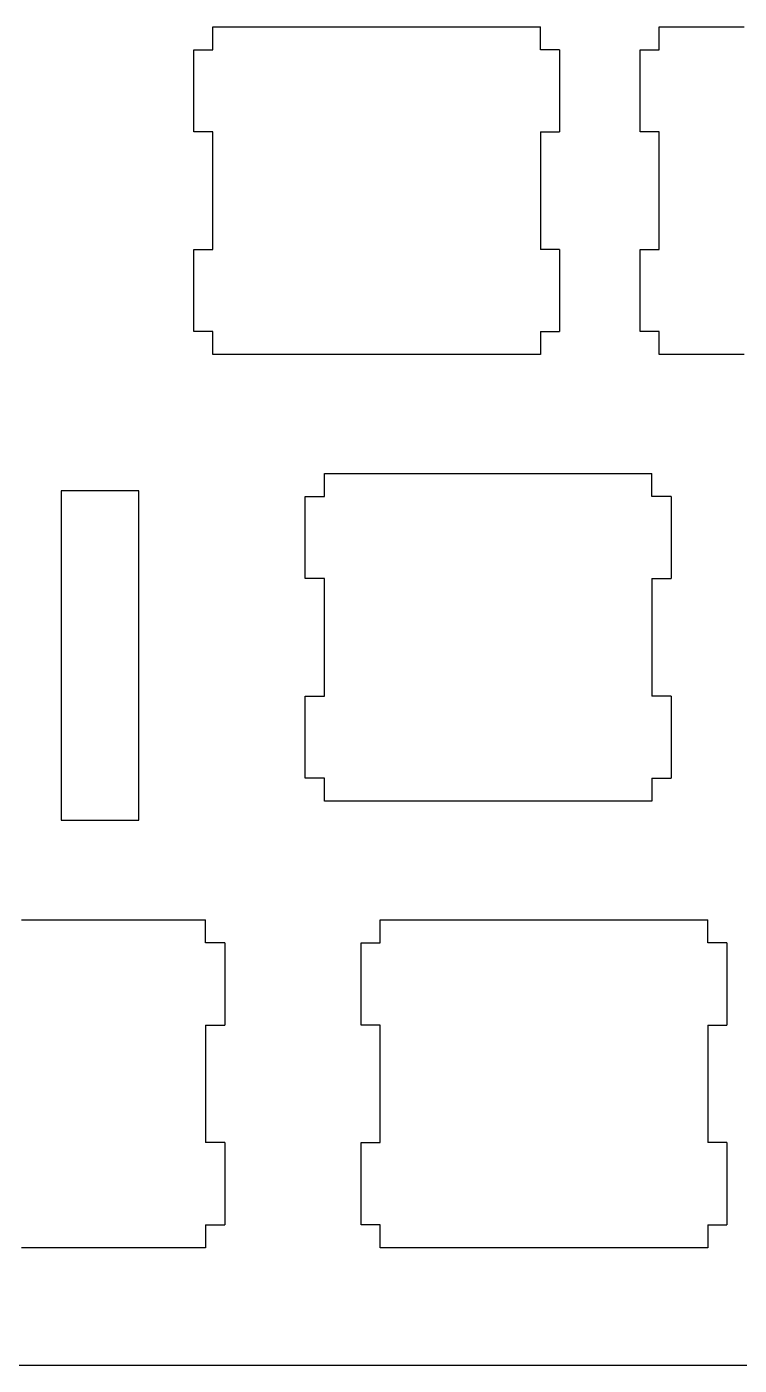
# Model space of a CAD drawing. Extents: x 14 to 304, y 9 to 109.
# Drawn here: x 44.5 to 74.8, y 9.4 to 66.3 of the extents above; entities that cross this region are included whole.
import ezdxf

# ---------------------------------------------------------------- set-up
doc = ezdxf.new("R2010")
doc.units = 0
doc.layers.add('LAYER_1', color=7, linetype='CONTINUOUS')

msp = doc.modelspace()

# ---------------------------------------------------------------- linework, layer by layer
at = {"layer": 'LAYER_1', "linetype": 'BYBLOCK'}
msp.add_line((18.126, 9.37), (278.572, 9.37), dxfattribs=at)
msp.add_lwpolyline([(45.927, 46.563), (45.927, 32.563), (49.227, 32.563), (49.227, 46.563)], close=True, dxfattribs=at)
for points in [[(52.377, 66.313, 0), (52.447, 66.313, 0), (52.651, 66.313, 0), (52.976, 66.313, 0), (53.41, 66.313, 0), (53.94, 66.313, 0), (54.556, 66.313, 0), (55.244, 66.313, 0), (55.992, 66.313, 0), (56.789, 66.313, 0), (57.622, 66.313, 0), (58.48, 66.313, 0), (59.349, 66.313, 0), (60.219, 66.313, 0), (61.076, 66.313, 0), (61.909, 66.313, 0), (62.706, 66.313, 0), (63.455, 66.313, 0), (64.143, 66.313, 0), (64.758, 66.313, 0), (65.289, 66.313, 0), (65.723, 66.313, 0), (66.047, 66.313, 0), (66.251, 66.313, 0), (66.322, 66.313, 0)], [(52.377, 65.334, 0), (52.377, 65.339, 0), (52.377, 65.353, 0), (52.377, 65.376, 0), (52.377, 65.406, 0), (52.377, 65.444, 0), (52.377, 65.487, 0), (52.377, 65.535, 0), (52.377, 65.588, 0), (52.377, 65.644, 0), (52.377, 65.702, 0), (52.377, 65.762, 0), (52.377, 65.823, 0), (52.377, 65.884, 0), (52.377, 65.944, 0), (52.377, 66.003, 0), (52.377, 66.059, 0), (52.377, 66.111, 0), (52.377, 66.16, 0), (52.377, 66.203, 0), (52.377, 66.24, 0), (52.377, 66.271, 0), (52.377, 66.293, 0), (52.377, 66.308, 0), (52.377, 66.313, 0)], [(66.322, 65.334, 0), (66.322, 65.339, 0), (66.322, 65.353, 0), (66.322, 65.376, 0), (66.322, 65.406, 0), (66.322, 65.444, 0), (66.322, 65.487, 0), (66.322, 65.535, 0), (66.322, 65.588, 0), (66.322, 65.644, 0), (66.322, 65.702, 0), (66.322, 65.762, 0), (66.322, 65.823, 0), (66.322, 65.884, 0), (66.322, 65.944, 0), (66.322, 66.003, 0), (66.322, 66.059, 0), (66.322, 66.111, 0), (66.322, 66.16, 0), (66.322, 66.203, 0), (66.322, 66.24, 0), (66.322, 66.271, 0), (66.322, 66.293, 0), (66.322, 66.308, 0), (66.322, 66.313, 0)], [(71.377, 66.313, 0), (71.447, 66.313, 0), (71.651, 66.313, 0), (71.976, 66.313, 0), (72.41, 66.313, 0), (72.94, 66.313, 0), (73.556, 66.313, 0), (74.244, 66.313, 0), (74.992, 66.313, 0)], [(71.377, 65.334, 0), (71.377, 65.339, 0), (71.377, 65.353, 0), (71.377, 65.376, 0), (71.377, 65.406, 0), (71.377, 65.444, 0), (71.377, 65.487, 0), (71.377, 65.535, 0), (71.377, 65.588, 0), (71.377, 65.644, 0), (71.377, 65.702, 0), (71.377, 65.762, 0), (71.377, 65.823, 0), (71.377, 65.884, 0), (71.377, 65.944, 0), (71.377, 66.003, 0), (71.377, 66.059, 0), (71.377, 66.111, 0), (71.377, 66.16, 0), (71.377, 66.203, 0), (71.377, 66.24, 0), (71.377, 66.271, 0), (71.377, 66.293, 0), (71.377, 66.308, 0), (71.377, 66.313, 0)], [(51.565, 61.84, 0), (51.565, 61.858, 0), (51.565, 61.909, 0), (51.565, 61.99, 0), (51.565, 62.099, 0), (51.565, 62.232, 0), (51.565, 62.386, 0), (51.565, 62.558, 0), (51.565, 62.746, 0), (51.565, 62.946, 0), (51.565, 63.154, 0), (51.565, 63.369, 0), (51.565, 63.587, 0), (51.565, 63.805, 0), (51.565, 64.02, 0), (51.565, 64.228, 0), (51.565, 64.428, 0), (51.565, 64.616, 0), (51.565, 64.788, 0), (51.565, 64.942, 0), (51.565, 65.075, 0), (51.565, 65.184, 0), (51.565, 65.265, 0), (51.565, 65.316, 0), (51.565, 65.334, 0)], [(51.565, 65.334, 0), (51.569, 65.334, 0), (51.581, 65.334, 0), (51.6, 65.334, 0), (51.625, 65.334, 0), (51.656, 65.334, 0), (51.692, 65.334, 0), (51.732, 65.334, 0), (51.776, 65.334, 0), (51.822, 65.334, 0), (51.87, 65.334, 0), (51.92, 65.334, 0), (51.971, 65.334, 0), (52.022, 65.334, 0), (52.071, 65.334, 0), (52.12, 65.334, 0), (52.166, 65.334, 0), (52.21, 65.334, 0), (52.25, 65.334, 0), (52.286, 65.334, 0), (52.317, 65.334, 0), (52.342, 65.334, 0), (52.361, 65.334, 0), (52.373, 65.334, 0), (52.377, 65.334, 0)], [(67.133, 65.334, 0), (67.129, 65.334, 0), (67.117, 65.334, 0), (67.098, 65.334, 0), (67.073, 65.334, 0), (67.042, 65.334, 0), (67.006, 65.334, 0), (66.966, 65.334, 0), (66.923, 65.334, 0), (66.876, 65.334, 0), (66.828, 65.334, 0), (66.778, 65.334, 0), (66.727, 65.334, 0), (66.677, 65.334, 0), (66.627, 65.334, 0), (66.578, 65.334, 0), (66.532, 65.334, 0), (66.489, 65.334, 0), (66.449, 65.334, 0), (66.413, 65.334, 0), (66.382, 65.334, 0), (66.357, 65.334, 0), (66.338, 65.334, 0), (66.326, 65.334, 0), (66.322, 65.334, 0)], [(67.133, 65.334, 0), (67.133, 65.316, 0), (67.133, 65.265, 0), (67.133, 65.184, 0), (67.133, 65.075, 0), (67.133, 64.942, 0), (67.133, 64.788, 0), (67.133, 64.616, 0), (67.133, 64.428, 0), (67.133, 64.228, 0), (67.133, 64.02, 0), (67.133, 63.805, 0), (67.133, 63.587, 0), (67.133, 63.369, 0), (67.133, 63.154, 0), (67.133, 62.946, 0), (67.133, 62.746, 0), (67.133, 62.558, 0), (67.133, 62.386, 0), (67.133, 62.232, 0), (67.133, 62.099, 0), (67.133, 61.99, 0), (67.133, 61.909, 0), (67.133, 61.858, 0), (67.133, 61.84, 0)], [(70.565, 61.84, 0), (70.565, 61.858, 0), (70.565, 61.909, 0), (70.565, 61.99, 0), (70.565, 62.099, 0), (70.565, 62.232, 0), (70.565, 62.386, 0), (70.565, 62.558, 0), (70.565, 62.746, 0), (70.565, 62.946, 0), (70.565, 63.154, 0), (70.565, 63.369, 0), (70.565, 63.587, 0), (70.565, 63.805, 0), (70.565, 64.02, 0), (70.565, 64.228, 0), (70.565, 64.428, 0), (70.565, 64.616, 0), (70.565, 64.788, 0), (70.565, 64.942, 0), (70.565, 65.075, 0), (70.565, 65.184, 0), (70.565, 65.265, 0), (70.565, 65.316, 0), (70.565, 65.334, 0)], [(70.565, 65.334, 0), (70.569, 65.334, 0), (70.581, 65.334, 0), (70.6, 65.334, 0), (70.625, 65.334, 0), (70.656, 65.334, 0), (70.692, 65.334, 0), (70.732, 65.334, 0), (70.776, 65.334, 0), (70.822, 65.334, 0), (70.87, 65.334, 0), (70.92, 65.334, 0), (70.971, 65.334, 0), (71.022, 65.334, 0), (71.071, 65.334, 0), (71.12, 65.334, 0), (71.166, 65.334, 0), (71.21, 65.334, 0), (71.25, 65.334, 0), (71.286, 65.334, 0), (71.317, 65.334, 0), (71.342, 65.334, 0), (71.361, 65.334, 0), (71.373, 65.334, 0), (71.377, 65.334, 0)], [(52.377, 61.84, 0), (52.373, 61.84, 0), (52.361, 61.84, 0), (52.342, 61.84, 0), (52.317, 61.84, 0), (52.286, 61.84, 0), (52.25, 61.84, 0), (52.21, 61.84, 0), (52.166, 61.84, 0), (52.12, 61.84, 0), (52.071, 61.84, 0), (52.022, 61.84, 0), (51.971, 61.84, 0), (51.92, 61.84, 0), (51.87, 61.84, 0), (51.822, 61.84, 0), (51.776, 61.84, 0), (51.732, 61.84, 0), (51.692, 61.84, 0), (51.656, 61.84, 0), (51.625, 61.84, 0), (51.6, 61.84, 0), (51.581, 61.84, 0), (51.569, 61.84, 0), (51.565, 61.84, 0)], [(52.377, 56.84, 0), (52.377, 56.865, 0), (52.377, 56.938, 0), (52.377, 57.055, 0), (52.377, 57.21, 0), (52.377, 57.401, 0), (52.377, 57.621, 0), (52.377, 57.868, 0), (52.377, 58.136, 0), (52.377, 58.422, 0), (52.377, 58.721, 0), (52.377, 59.028, 0), (52.377, 59.34, 0), (52.377, 59.652, 0), (52.377, 59.959, 0), (52.377, 60.258, 0), (52.377, 60.544, 0), (52.377, 60.812, 0), (52.377, 61.059, 0), (52.377, 61.279, 0), (52.377, 61.47, 0), (52.377, 61.625, 0), (52.377, 61.742, 0), (52.377, 61.815, 0), (52.377, 61.84, 0)], [(66.322, 61.84, 0), (66.322, 61.815, 0), (66.322, 61.742, 0), (66.322, 61.625, 0), (66.322, 61.47, 0), (66.322, 61.279, 0), (66.322, 61.059, 0), (66.322, 60.812, 0), (66.322, 60.544, 0), (66.322, 60.258, 0), (66.322, 59.959, 0), (66.322, 59.652, 0), (66.322, 59.34, 0), (66.322, 59.028, 0), (66.322, 58.721, 0), (66.322, 58.422, 0), (66.322, 58.136, 0), (66.322, 57.868, 0), (66.322, 57.621, 0), (66.322, 57.401, 0), (66.322, 57.21, 0), (66.322, 57.055, 0), (66.322, 56.938, 0), (66.322, 56.865, 0), (66.322, 56.84, 0)], [(66.322, 61.84, 0), (66.326, 61.84, 0), (66.338, 61.84, 0), (66.357, 61.84, 0), (66.382, 61.84, 0), (66.413, 61.84, 0), (66.449, 61.84, 0), (66.489, 61.84, 0), (66.532, 61.84, 0), (66.578, 61.84, 0), (66.627, 61.84, 0), (66.677, 61.84, 0), (66.727, 61.84, 0), (66.778, 61.84, 0), (66.828, 61.84, 0), (66.876, 61.84, 0), (66.923, 61.84, 0), (66.966, 61.84, 0), (67.006, 61.84, 0), (67.042, 61.84, 0), (67.073, 61.84, 0), (67.098, 61.84, 0), (67.117, 61.84, 0), (67.129, 61.84, 0), (67.133, 61.84, 0)], [(71.377, 61.84, 0), (71.373, 61.84, 0), (71.361, 61.84, 0), (71.342, 61.84, 0), (71.317, 61.84, 0), (71.286, 61.84, 0), (71.25, 61.84, 0), (71.21, 61.84, 0), (71.166, 61.84, 0), (71.12, 61.84, 0), (71.071, 61.84, 0), (71.022, 61.84, 0), (70.971, 61.84, 0), (70.92, 61.84, 0), (70.87, 61.84, 0), (70.822, 61.84, 0), (70.776, 61.84, 0), (70.732, 61.84, 0), (70.692, 61.84, 0), (70.656, 61.84, 0), (70.625, 61.84, 0), (70.6, 61.84, 0), (70.581, 61.84, 0), (70.569, 61.84, 0), (70.565, 61.84, 0)], [(71.377, 56.84, 0), (71.377, 56.865, 0), (71.377, 56.938, 0), (71.377, 57.055, 0), (71.377, 57.21, 0), (71.377, 57.401, 0), (71.377, 57.621, 0), (71.377, 57.868, 0), (71.377, 58.136, 0), (71.377, 58.422, 0), (71.377, 58.721, 0), (71.377, 59.028, 0), (71.377, 59.34, 0), (71.377, 59.652, 0), (71.377, 59.959, 0), (71.377, 60.258, 0), (71.377, 60.544, 0), (71.377, 60.812, 0), (71.377, 61.059, 0), (71.377, 61.279, 0), (71.377, 61.47, 0), (71.377, 61.625, 0), (71.377, 61.742, 0), (71.377, 61.815, 0), (71.377, 61.84, 0)], [(51.565, 53.346, 0), (51.565, 53.364, 0), (51.565, 53.415, 0), (51.565, 53.496, 0), (51.565, 53.605, 0), (51.565, 53.738, 0), (51.565, 53.892, 0), (51.565, 54.064, 0), (51.565, 54.252, 0), (51.565, 54.452, 0), (51.565, 54.66, 0), (51.565, 54.875, 0), (51.565, 55.093, 0), (51.565, 55.311, 0), (51.565, 55.526, 0), (51.565, 55.735, 0), (51.565, 55.934, 0), (51.565, 56.122, 0), (51.565, 56.294, 0), (51.565, 56.448, 0), (51.565, 56.581, 0), (51.565, 56.69, 0), (51.565, 56.771, 0), (51.565, 56.822, 0), (51.565, 56.84, 0)], [(51.565, 56.84, 0), (51.569, 56.84, 0), (51.581, 56.84, 0), (51.6, 56.84, 0), (51.625, 56.84, 0), (51.656, 56.84, 0), (51.692, 56.84, 0), (51.732, 56.84, 0), (51.776, 56.84, 0), (51.822, 56.84, 0), (51.87, 56.84, 0), (51.92, 56.84, 0), (51.971, 56.84, 0), (52.022, 56.84, 0), (52.071, 56.84, 0), (52.12, 56.84, 0), (52.166, 56.84, 0), (52.21, 56.84, 0), (52.25, 56.84, 0), (52.286, 56.84, 0), (52.317, 56.84, 0), (52.342, 56.84, 0), (52.361, 56.84, 0), (52.373, 56.84, 0), (52.377, 56.84, 0)], [(67.133, 56.84, 0), (67.129, 56.84, 0), (67.117, 56.84, 0), (67.098, 56.84, 0), (67.073, 56.84, 0), (67.042, 56.84, 0), (67.006, 56.84, 0), (66.966, 56.84, 0), (66.923, 56.84, 0), (66.876, 56.84, 0), (66.828, 56.84, 0), (66.778, 56.84, 0), (66.727, 56.84, 0), (66.677, 56.84, 0), (66.627, 56.84, 0), (66.578, 56.84, 0), (66.532, 56.84, 0), (66.489, 56.84, 0), (66.449, 56.84, 0), (66.413, 56.84, 0), (66.382, 56.84, 0), (66.357, 56.84, 0), (66.338, 56.84, 0), (66.326, 56.84, 0), (66.322, 56.84, 0)], [(67.133, 56.84, 0), (67.133, 56.822, 0), (67.133, 56.771, 0), (67.133, 56.69, 0), (67.133, 56.581, 0), (67.133, 56.448, 0), (67.133, 56.294, 0), (67.133, 56.122, 0), (67.133, 55.934, 0), (67.133, 55.735, 0), (67.133, 55.526, 0), (67.133, 55.311, 0), (67.133, 55.093, 0), (67.133, 54.875, 0), (67.133, 54.66, 0), (67.133, 54.452, 0), (67.133, 54.252, 0), (67.133, 54.064, 0), (67.133, 53.892, 0), (67.133, 53.738, 0), (67.133, 53.605, 0), (67.133, 53.496, 0), (67.133, 53.415, 0), (67.133, 53.364, 0), (67.133, 53.346, 0)], [(70.565, 53.346, 0), (70.565, 53.364, 0), (70.565, 53.415, 0), (70.565, 53.496, 0), (70.565, 53.605, 0), (70.565, 53.738, 0), (70.565, 53.892, 0), (70.565, 54.064, 0), (70.565, 54.252, 0), (70.565, 54.452, 0), (70.565, 54.66, 0), (70.565, 54.875, 0), (70.565, 55.093, 0), (70.565, 55.311, 0), (70.565, 55.526, 0), (70.565, 55.735, 0), (70.565, 55.934, 0), (70.565, 56.122, 0), (70.565, 56.294, 0), (70.565, 56.448, 0), (70.565, 56.581, 0), (70.565, 56.69, 0), (70.565, 56.771, 0), (70.565, 56.822, 0), (70.565, 56.84, 0)], [(70.565, 56.84, 0), (70.569, 56.84, 0), (70.581, 56.84, 0), (70.6, 56.84, 0), (70.625, 56.84, 0), (70.656, 56.84, 0), (70.692, 56.84, 0), (70.732, 56.84, 0), (70.776, 56.84, 0), (70.822, 56.84, 0), (70.87, 56.84, 0), (70.92, 56.84, 0), (70.971, 56.84, 0), (71.022, 56.84, 0), (71.071, 56.84, 0), (71.12, 56.84, 0), (71.166, 56.84, 0), (71.21, 56.84, 0), (71.25, 56.84, 0), (71.286, 56.84, 0), (71.317, 56.84, 0), (71.342, 56.84, 0), (71.361, 56.84, 0), (71.373, 56.84, 0), (71.377, 56.84, 0)], [(52.377, 53.346, 0), (52.373, 53.346, 0), (52.361, 53.346, 0), (52.342, 53.346, 0), (52.317, 53.346, 0), (52.286, 53.346, 0), (52.25, 53.346, 0), (52.21, 53.346, 0), (52.166, 53.346, 0), (52.12, 53.346, 0), (52.071, 53.346, 0), (52.022, 53.346, 0), (51.971, 53.346, 0), (51.92, 53.346, 0), (51.87, 53.346, 0), (51.822, 53.346, 0), (51.776, 53.346, 0), (51.732, 53.346, 0), (51.692, 53.346, 0), (51.656, 53.346, 0), (51.625, 53.346, 0), (51.6, 53.346, 0), (51.581, 53.346, 0), (51.569, 53.346, 0), (51.565, 53.346, 0)], [(52.377, 52.367, 0), (52.377, 52.372, 0), (52.377, 52.387, 0), (52.377, 52.409, 0), (52.377, 52.44, 0), (52.377, 52.477, 0), (52.377, 52.52, 0), (52.377, 52.569, 0), (52.377, 52.621, 0), (52.377, 52.677, 0), (52.377, 52.736, 0), (52.377, 52.796, 0), (52.377, 52.857, 0), (52.377, 52.918, 0), (52.377, 52.978, 0), (52.377, 53.036, 0), (52.377, 53.092, 0), (52.377, 53.145, 0), (52.377, 53.193, 0), (52.377, 53.236, 0), (52.377, 53.274, 0), (52.377, 53.304, 0), (52.377, 53.327, 0), (52.377, 53.341, 0), (52.377, 53.346, 0)], [(66.322, 53.346, 0), (66.326, 53.346, 0), (66.338, 53.346, 0), (66.357, 53.346, 0), (66.382, 53.346, 0), (66.413, 53.346, 0), (66.449, 53.346, 0), (66.489, 53.346, 0), (66.532, 53.346, 0), (66.578, 53.346, 0), (66.627, 53.346, 0), (66.677, 53.346, 0), (66.727, 53.346, 0), (66.778, 53.346, 0), (66.828, 53.346, 0), (66.876, 53.346, 0), (66.923, 53.346, 0), (66.966, 53.346, 0), (67.006, 53.346, 0), (67.042, 53.346, 0), (67.073, 53.346, 0), (67.098, 53.346, 0), (67.117, 53.346, 0), (67.129, 53.346, 0), (67.133, 53.346, 0)], [(66.322, 53.346, 0), (66.322, 53.341, 0), (66.322, 53.327, 0), (66.322, 53.304, 0), (66.322, 53.274, 0), (66.322, 53.236, 0), (66.322, 53.193, 0), (66.322, 53.145, 0), (66.322, 53.092, 0), (66.322, 53.036, 0), (66.322, 52.978, 0), (66.322, 52.918, 0), (66.322, 52.857, 0), (66.322, 52.796, 0), (66.322, 52.736, 0), (66.322, 52.677, 0), (66.322, 52.621, 0), (66.322, 52.569, 0), (66.322, 52.52, 0), (66.322, 52.477, 0), (66.322, 52.44, 0), (66.322, 52.409, 0), (66.322, 52.387, 0), (66.322, 52.372, 0), (66.322, 52.367, 0)], [(71.377, 53.346, 0), (71.373, 53.346, 0), (71.361, 53.346, 0), (71.342, 53.346, 0), (71.317, 53.346, 0), (71.286, 53.346, 0), (71.25, 53.346, 0), (71.21, 53.346, 0), (71.166, 53.346, 0), (71.12, 53.346, 0), (71.071, 53.346, 0), (71.022, 53.346, 0), (70.971, 53.346, 0), (70.92, 53.346, 0), (70.87, 53.346, 0), (70.822, 53.346, 0), (70.776, 53.346, 0), (70.732, 53.346, 0), (70.692, 53.346, 0), (70.656, 53.346, 0), (70.625, 53.346, 0), (70.6, 53.346, 0), (70.581, 53.346, 0), (70.569, 53.346, 0), (70.565, 53.346, 0)], [(71.377, 52.367, 0), (71.377, 52.372, 0), (71.377, 52.387, 0), (71.377, 52.409, 0), (71.377, 52.44, 0), (71.377, 52.477, 0), (71.377, 52.52, 0), (71.377, 52.569, 0), (71.377, 52.621, 0), (71.377, 52.677, 0), (71.377, 52.736, 0), (71.377, 52.796, 0), (71.377, 52.857, 0), (71.377, 52.918, 0), (71.377, 52.978, 0), (71.377, 53.036, 0), (71.377, 53.092, 0), (71.377, 53.145, 0), (71.377, 53.193, 0), (71.377, 53.236, 0), (71.377, 53.274, 0), (71.377, 53.304, 0), (71.377, 53.327, 0), (71.377, 53.341, 0), (71.377, 53.346, 0)], [(66.322, 52.367, 0), (66.251, 52.367, 0), (66.047, 52.367, 0), (65.723, 52.367, 0), (65.289, 52.367, 0), (64.758, 52.367, 0), (64.143, 52.367, 0), (63.455, 52.367, 0), (62.706, 52.367, 0), (61.909, 52.367, 0), (61.076, 52.367, 0), (60.219, 52.367, 0), (59.349, 52.367, 0), (58.48, 52.367, 0), (57.622, 52.367, 0), (56.789, 52.367, 0), (55.992, 52.367, 0), (55.244, 52.367, 0), (54.556, 52.367, 0), (53.94, 52.367, 0), (53.41, 52.367, 0), (52.976, 52.367, 0), (52.651, 52.367, 0), (52.447, 52.367, 0), (52.377, 52.367, 0)], [(74.992, 52.367, 0), (74.244, 52.367, 0), (73.556, 52.367, 0), (72.94, 52.367, 0), (72.41, 52.367, 0), (71.976, 52.367, 0), (71.651, 52.367, 0), (71.447, 52.367, 0), (71.377, 52.367, 0)], [(57.127, 47.313, 0), (57.197, 47.313, 0), (57.401, 47.313, 0), (57.726, 47.313, 0), (58.16, 47.313, 0), (58.69, 47.313, 0), (59.306, 47.313, 0), (59.994, 47.313, 0), (60.742, 47.313, 0), (61.539, 47.313, 0), (62.372, 47.313, 0), (63.23, 47.313, 0), (64.099, 47.313, 0), (64.969, 47.313, 0), (65.826, 47.313, 0), (66.659, 47.313, 0), (67.456, 47.313, 0), (68.205, 47.313, 0), (68.893, 47.313, 0), (69.508, 47.313, 0), (70.039, 47.313, 0), (70.473, 47.313, 0), (70.797, 47.313, 0), (71.001, 47.313, 0), (71.072, 47.313, 0)], [(57.127, 46.334, 0), (57.127, 46.339, 0), (57.127, 46.353, 0), (57.127, 46.376, 0), (57.127, 46.406, 0), (57.127, 46.444, 0), (57.127, 46.487, 0), (57.127, 46.535, 0), (57.127, 46.588, 0), (57.127, 46.644, 0), (57.127, 46.702, 0), (57.127, 46.762, 0), (57.127, 46.823, 0), (57.127, 46.884, 0), (57.127, 46.944, 0), (57.127, 47.003, 0), (57.127, 47.059, 0), (57.127, 47.111, 0), (57.127, 47.16, 0), (57.127, 47.203, 0), (57.127, 47.24, 0), (57.127, 47.271, 0), (57.127, 47.293, 0), (57.127, 47.308, 0), (57.127, 47.313, 0)], [(71.072, 46.334, 0), (71.072, 46.339, 0), (71.072, 46.353, 0), (71.072, 46.376, 0), (71.072, 46.406, 0), (71.072, 46.444, 0), (71.072, 46.487, 0), (71.072, 46.535, 0), (71.072, 46.588, 0), (71.072, 46.644, 0), (71.072, 46.702, 0), (71.072, 46.762, 0), (71.072, 46.823, 0), (71.072, 46.884, 0), (71.072, 46.944, 0), (71.072, 47.003, 0), (71.072, 47.059, 0), (71.072, 47.111, 0), (71.072, 47.16, 0), (71.072, 47.203, 0), (71.072, 47.24, 0), (71.072, 47.271, 0), (71.072, 47.293, 0), (71.072, 47.308, 0), (71.072, 47.313, 0)], [(56.315, 42.84, 0), (56.315, 42.858, 0), (56.315, 42.909, 0), (56.315, 42.99, 0), (56.315, 43.099, 0), (56.315, 43.232, 0), (56.315, 43.386, 0), (56.315, 43.558, 0), (56.315, 43.746, 0), (56.315, 43.946, 0), (56.315, 44.154, 0), (56.315, 44.369, 0), (56.315, 44.587, 0), (56.315, 44.805, 0), (56.315, 45.02, 0), (56.315, 45.228, 0), (56.315, 45.428, 0), (56.315, 45.616, 0), (56.315, 45.788, 0), (56.315, 45.942, 0), (56.315, 46.075, 0), (56.315, 46.184, 0), (56.315, 46.265, 0), (56.315, 46.316, 0), (56.315, 46.334, 0)], [(56.315, 46.334, 0), (56.319, 46.334, 0), (56.331, 46.334, 0), (56.35, 46.334, 0), (56.375, 46.334, 0), (56.406, 46.334, 0), (56.442, 46.334, 0), (56.482, 46.334, 0), (56.526, 46.334, 0), (56.572, 46.334, 0), (56.62, 46.334, 0), (56.67, 46.334, 0), (56.721, 46.334, 0), (56.772, 46.334, 0), (56.821, 46.334, 0), (56.87, 46.334, 0), (56.916, 46.334, 0), (56.96, 46.334, 0), (57, 46.334, 0), (57.036, 46.334, 0), (57.067, 46.334, 0), (57.092, 46.334, 0), (57.111, 46.334, 0), (57.123, 46.334, 0), (57.127, 46.334, 0)], [(71.883, 46.334, 0), (71.879, 46.334, 0), (71.867, 46.334, 0), (71.848, 46.334, 0), (71.823, 46.334, 0), (71.792, 46.334, 0), (71.756, 46.334, 0), (71.716, 46.334, 0), (71.673, 46.334, 0), (71.626, 46.334, 0), (71.578, 46.334, 0), (71.528, 46.334, 0), (71.477, 46.334, 0), (71.427, 46.334, 0), (71.377, 46.334, 0), (71.328, 46.334, 0), (71.282, 46.334, 0), (71.239, 46.334, 0), (71.199, 46.334, 0), (71.163, 46.334, 0), (71.132, 46.334, 0), (71.107, 46.334, 0), (71.088, 46.334, 0), (71.076, 46.334, 0), (71.072, 46.334, 0)], [(71.883, 46.334, 0), (71.883, 46.316, 0), (71.883, 46.265, 0), (71.883, 46.184, 0), (71.883, 46.075, 0), (71.883, 45.942, 0), (71.883, 45.788, 0), (71.883, 45.616, 0), (71.883, 45.428, 0), (71.883, 45.228, 0), (71.883, 45.02, 0), (71.883, 44.805, 0), (71.883, 44.587, 0), (71.883, 44.369, 0), (71.883, 44.154, 0), (71.883, 43.946, 0), (71.883, 43.746, 0), (71.883, 43.558, 0), (71.883, 43.386, 0), (71.883, 43.232, 0), (71.883, 43.099, 0), (71.883, 42.99, 0), (71.883, 42.909, 0), (71.883, 42.858, 0), (71.883, 42.84, 0)], [(57.127, 42.84, 0), (57.123, 42.84, 0), (57.111, 42.84, 0), (57.092, 42.84, 0), (57.067, 42.84, 0), (57.036, 42.84, 0), (57, 42.84, 0), (56.96, 42.84, 0), (56.916, 42.84, 0), (56.87, 42.84, 0), (56.821, 42.84, 0), (56.772, 42.84, 0), (56.721, 42.84, 0), (56.67, 42.84, 0), (56.62, 42.84, 0), (56.572, 42.84, 0), (56.526, 42.84, 0), (56.482, 42.84, 0), (56.442, 42.84, 0), (56.406, 42.84, 0), (56.375, 42.84, 0), (56.35, 42.84, 0), (56.331, 42.84, 0), (56.319, 42.84, 0), (56.315, 42.84, 0)], [(57.127, 37.84, 0), (57.127, 37.865, 0), (57.127, 37.938, 0), (57.127, 38.055, 0), (57.127, 38.21, 0), (57.127, 38.401, 0), (57.127, 38.621, 0), (57.127, 38.868, 0), (57.127, 39.136, 0), (57.127, 39.422, 0), (57.127, 39.721, 0), (57.127, 40.028, 0), (57.127, 40.34, 0), (57.127, 40.652, 0), (57.127, 40.959, 0), (57.127, 41.258, 0), (57.127, 41.544, 0), (57.127, 41.812, 0), (57.127, 42.059, 0), (57.127, 42.279, 0), (57.127, 42.47, 0), (57.127, 42.625, 0), (57.127, 42.742, 0), (57.127, 42.815, 0), (57.127, 42.84, 0)], [(71.072, 42.84, 0), (71.072, 42.815, 0), (71.072, 42.742, 0), (71.072, 42.625, 0), (71.072, 42.47, 0), (71.072, 42.279, 0), (71.072, 42.059, 0), (71.072, 41.812, 0), (71.072, 41.544, 0), (71.072, 41.258, 0), (71.072, 40.959, 0), (71.072, 40.652, 0), (71.072, 40.34, 0), (71.072, 40.028, 0), (71.072, 39.721, 0), (71.072, 39.422, 0), (71.072, 39.136, 0), (71.072, 38.868, 0), (71.072, 38.621, 0), (71.072, 38.401, 0), (71.072, 38.21, 0), (71.072, 38.055, 0), (71.072, 37.938, 0), (71.072, 37.865, 0), (71.072, 37.84, 0)], [(71.072, 42.84, 0), (71.076, 42.84, 0), (71.088, 42.84, 0), (71.107, 42.84, 0), (71.132, 42.84, 0), (71.163, 42.84, 0), (71.199, 42.84, 0), (71.239, 42.84, 0), (71.282, 42.84, 0), (71.328, 42.84, 0), (71.377, 42.84, 0), (71.427, 42.84, 0), (71.477, 42.84, 0), (71.528, 42.84, 0), (71.578, 42.84, 0), (71.626, 42.84, 0), (71.673, 42.84, 0), (71.716, 42.84, 0), (71.756, 42.84, 0), (71.792, 42.84, 0), (71.823, 42.84, 0), (71.848, 42.84, 0), (71.867, 42.84, 0), (71.879, 42.84, 0), (71.883, 42.84, 0)], [(56.315, 34.346, 0), (56.315, 34.364, 0), (56.315, 34.415, 0), (56.315, 34.496, 0), (56.315, 34.605, 0), (56.315, 34.738, 0), (56.315, 34.892, 0), (56.315, 35.064, 0), (56.315, 35.252, 0), (56.315, 35.452, 0), (56.315, 35.66, 0), (56.315, 35.875, 0), (56.315, 36.093, 0), (56.315, 36.311, 0), (56.315, 36.526, 0), (56.315, 36.735, 0), (56.315, 36.934, 0), (56.315, 37.122, 0), (56.315, 37.294, 0), (56.315, 37.448, 0), (56.315, 37.581, 0), (56.315, 37.69, 0), (56.315, 37.771, 0), (56.315, 37.822, 0), (56.315, 37.84, 0)], [(56.315, 37.84, 0), (56.319, 37.84, 0), (56.331, 37.84, 0), (56.35, 37.84, 0), (56.375, 37.84, 0), (56.406, 37.84, 0), (56.442, 37.84, 0), (56.482, 37.84, 0), (56.526, 37.84, 0), (56.572, 37.84, 0), (56.62, 37.84, 0), (56.67, 37.84, 0), (56.721, 37.84, 0), (56.772, 37.84, 0), (56.821, 37.84, 0), (56.87, 37.84, 0), (56.916, 37.84, 0), (56.96, 37.84, 0), (57, 37.84, 0), (57.036, 37.84, 0), (57.067, 37.84, 0), (57.092, 37.84, 0), (57.111, 37.84, 0), (57.123, 37.84, 0), (57.127, 37.84, 0)], [(71.883, 37.84, 0), (71.879, 37.84, 0), (71.867, 37.84, 0), (71.848, 37.84, 0), (71.823, 37.84, 0), (71.792, 37.84, 0), (71.756, 37.84, 0), (71.716, 37.84, 0), (71.673, 37.84, 0), (71.626, 37.84, 0), (71.578, 37.84, 0), (71.528, 37.84, 0), (71.477, 37.84, 0), (71.427, 37.84, 0), (71.377, 37.84, 0), (71.328, 37.84, 0), (71.282, 37.84, 0), (71.239, 37.84, 0), (71.199, 37.84, 0), (71.163, 37.84, 0), (71.132, 37.84, 0), (71.107, 37.84, 0), (71.088, 37.84, 0), (71.076, 37.84, 0), (71.072, 37.84, 0)], [(71.883, 37.84, 0), (71.883, 37.822, 0), (71.883, 37.771, 0), (71.883, 37.69, 0), (71.883, 37.581, 0), (71.883, 37.448, 0), (71.883, 37.294, 0), (71.883, 37.122, 0), (71.883, 36.934, 0), (71.883, 36.735, 0), (71.883, 36.526, 0), (71.883, 36.311, 0), (71.883, 36.093, 0), (71.883, 35.875, 0), (71.883, 35.66, 0), (71.883, 35.452, 0), (71.883, 35.252, 0), (71.883, 35.064, 0), (71.883, 34.892, 0), (71.883, 34.738, 0), (71.883, 34.605, 0), (71.883, 34.496, 0), (71.883, 34.415, 0), (71.883, 34.364, 0), (71.883, 34.346, 0)], [(57.127, 34.346, 0), (57.123, 34.346, 0), (57.111, 34.346, 0), (57.092, 34.346, 0), (57.067, 34.346, 0), (57.036, 34.346, 0), (57, 34.346, 0), (56.96, 34.346, 0), (56.916, 34.346, 0), (56.87, 34.346, 0), (56.821, 34.346, 0), (56.772, 34.346, 0), (56.721, 34.346, 0), (56.67, 34.346, 0), (56.62, 34.346, 0), (56.572, 34.346, 0), (56.526, 34.346, 0), (56.482, 34.346, 0), (56.442, 34.346, 0), (56.406, 34.346, 0), (56.375, 34.346, 0), (56.35, 34.346, 0), (56.331, 34.346, 0), (56.319, 34.346, 0), (56.315, 34.346, 0)], [(57.127, 33.367, 0), (57.127, 33.372, 0), (57.127, 33.387, 0), (57.127, 33.409, 0), (57.127, 33.44, 0), (57.127, 33.477, 0), (57.127, 33.52, 0), (57.127, 33.569, 0), (57.127, 33.621, 0), (57.127, 33.677, 0), (57.127, 33.736, 0), (57.127, 33.796, 0), (57.127, 33.857, 0), (57.127, 33.918, 0), (57.127, 33.978, 0), (57.127, 34.036, 0), (57.127, 34.092, 0), (57.127, 34.145, 0), (57.127, 34.193, 0), (57.127, 34.236, 0), (57.127, 34.274, 0), (57.127, 34.304, 0), (57.127, 34.327, 0), (57.127, 34.341, 0), (57.127, 34.346, 0)], [(71.072, 34.346, 0), (71.076, 34.346, 0), (71.088, 34.346, 0), (71.107, 34.346, 0), (71.132, 34.346, 0), (71.163, 34.346, 0), (71.199, 34.346, 0), (71.239, 34.346, 0), (71.282, 34.346, 0), (71.328, 34.346, 0), (71.377, 34.346, 0), (71.427, 34.346, 0), (71.477, 34.346, 0), (71.528, 34.346, 0), (71.578, 34.346, 0), (71.626, 34.346, 0), (71.673, 34.346, 0), (71.716, 34.346, 0), (71.756, 34.346, 0), (71.792, 34.346, 0), (71.823, 34.346, 0), (71.848, 34.346, 0), (71.867, 34.346, 0), (71.879, 34.346, 0), (71.883, 34.346, 0)], [(71.072, 34.346, 0), (71.072, 34.341, 0), (71.072, 34.327, 0), (71.072, 34.304, 0), (71.072, 34.274, 0), (71.072, 34.236, 0), (71.072, 34.193, 0), (71.072, 34.145, 0), (71.072, 34.092, 0), (71.072, 34.036, 0), (71.072, 33.978, 0), (71.072, 33.918, 0), (71.072, 33.857, 0), (71.072, 33.796, 0), (71.072, 33.736, 0), (71.072, 33.677, 0), (71.072, 33.621, 0), (71.072, 33.569, 0), (71.072, 33.52, 0), (71.072, 33.477, 0), (71.072, 33.44, 0), (71.072, 33.409, 0), (71.072, 33.387, 0), (71.072, 33.372, 0), (71.072, 33.367, 0)], [(71.072, 33.367, 0), (71.001, 33.367, 0), (70.797, 33.367, 0), (70.473, 33.367, 0), (70.039, 33.367, 0), (69.508, 33.367, 0), (68.893, 33.367, 0), (68.205, 33.367, 0), (67.456, 33.367, 0), (66.659, 33.367, 0), (65.826, 33.367, 0), (64.969, 33.367, 0), (64.099, 33.367, 0), (63.23, 33.367, 0), (62.372, 33.367, 0), (61.539, 33.367, 0), (60.742, 33.367, 0), (59.994, 33.367, 0), (59.306, 33.367, 0), (58.69, 33.367, 0), (58.16, 33.367, 0), (57.726, 33.367, 0), (57.401, 33.367, 0), (57.197, 33.367, 0), (57.127, 33.367, 0)], [(44.23, 28.313, 0), (45.099, 28.313, 0), (45.969, 28.313, 0), (46.826, 28.313, 0), (47.659, 28.313, 0), (48.456, 28.313, 0), (49.205, 28.313, 0), (49.893, 28.313, 0), (50.508, 28.313, 0), (51.039, 28.313, 0), (51.473, 28.313, 0), (51.797, 28.313, 0), (52.001, 28.313, 0), (52.072, 28.313, 0)], [(52.072, 27.334, 0), (52.072, 27.339, 0), (52.072, 27.353, 0), (52.072, 27.376, 0), (52.072, 27.406, 0), (52.072, 27.444, 0), (52.072, 27.487, 0), (52.072, 27.535, 0), (52.072, 27.588, 0), (52.072, 27.644, 0), (52.072, 27.702, 0), (52.072, 27.762, 0), (52.072, 27.823, 0), (52.072, 27.884, 0), (52.072, 27.944, 0), (52.072, 28.003, 0), (52.072, 28.059, 0), (52.072, 28.111, 0), (52.072, 28.16, 0), (52.072, 28.203, 0), (52.072, 28.24, 0), (52.072, 28.271, 0), (52.072, 28.293, 0), (52.072, 28.308, 0), (52.072, 28.313, 0)], [(59.502, 28.313, 0), (59.572, 28.313, 0), (59.776, 28.313, 0), (60.101, 28.313, 0), (60.535, 28.313, 0), (61.065, 28.313, 0), (61.681, 28.313, 0), (62.369, 28.313, 0), (63.117, 28.313, 0), (63.914, 28.313, 0), (64.747, 28.313, 0), (65.605, 28.313, 0), (66.474, 28.313, 0), (67.344, 28.313, 0), (68.201, 28.313, 0), (69.034, 28.313, 0), (69.831, 28.313, 0), (70.58, 28.313, 0), (71.268, 28.313, 0), (71.883, 28.313, 0), (72.414, 28.313, 0), (72.848, 28.313, 0), (73.172, 28.313, 0), (73.376, 28.313, 0), (73.447, 28.313, 0)], [(59.502, 27.334, 0), (59.502, 27.339, 0), (59.502, 27.353, 0), (59.502, 27.376, 0), (59.502, 27.406, 0), (59.502, 27.444, 0), (59.502, 27.487, 0), (59.502, 27.535, 0), (59.502, 27.588, 0), (59.502, 27.644, 0), (59.502, 27.702, 0), (59.502, 27.762, 0), (59.502, 27.823, 0), (59.502, 27.884, 0), (59.502, 27.944, 0), (59.502, 28.003, 0), (59.502, 28.059, 0), (59.502, 28.111, 0), (59.502, 28.16, 0), (59.502, 28.203, 0), (59.502, 28.24, 0), (59.502, 28.271, 0), (59.502, 28.293, 0), (59.502, 28.308, 0), (59.502, 28.313, 0)], [(73.447, 27.334, 0), (73.447, 27.339, 0), (73.447, 27.353, 0), (73.447, 27.376, 0), (73.447, 27.406, 0), (73.447, 27.444, 0), (73.447, 27.487, 0), (73.447, 27.535, 0), (73.447, 27.588, 0), (73.447, 27.644, 0), (73.447, 27.702, 0), (73.447, 27.762, 0), (73.447, 27.823, 0), (73.447, 27.884, 0), (73.447, 27.944, 0), (73.447, 28.003, 0), (73.447, 28.059, 0), (73.447, 28.111, 0), (73.447, 28.16, 0), (73.447, 28.203, 0), (73.447, 28.24, 0), (73.447, 28.271, 0), (73.447, 28.293, 0), (73.447, 28.308, 0), (73.447, 28.313, 0)], [(52.883, 27.334, 0), (52.879, 27.334, 0), (52.867, 27.334, 0), (52.848, 27.334, 0), (52.823, 27.334, 0), (52.792, 27.334, 0), (52.756, 27.334, 0), (52.716, 27.334, 0), (52.673, 27.334, 0), (52.626, 27.334, 0), (52.578, 27.334, 0), (52.528, 27.334, 0), (52.477, 27.334, 0), (52.427, 27.334, 0), (52.377, 27.334, 0), (52.328, 27.334, 0), (52.282, 27.334, 0), (52.239, 27.334, 0), (52.199, 27.334, 0), (52.163, 27.334, 0), (52.132, 27.334, 0), (52.107, 27.334, 0), (52.088, 27.334, 0), (52.076, 27.334, 0), (52.072, 27.334, 0)], [(52.883, 27.334, 0), (52.883, 27.316, 0), (52.883, 27.265, 0), (52.883, 27.184, 0), (52.883, 27.075, 0), (52.883, 26.942, 0), (52.883, 26.788, 0), (52.883, 26.616, 0), (52.883, 26.428, 0), (52.883, 26.228, 0), (52.883, 26.02, 0), (52.883, 25.805, 0), (52.883, 25.587, 0), (52.883, 25.369, 0), (52.883, 25.154, 0), (52.883, 24.946, 0), (52.883, 24.746, 0), (52.883, 24.558, 0), (52.883, 24.386, 0), (52.883, 24.232, 0), (52.883, 24.099, 0), (52.883, 23.99, 0), (52.883, 23.909, 0), (52.883, 23.858, 0), (52.883, 23.84, 0)], [(58.69, 23.84, 0), (58.69, 23.858, 0), (58.69, 23.909, 0), (58.69, 23.99, 0), (58.69, 24.099, 0), (58.69, 24.232, 0), (58.69, 24.386, 0), (58.69, 24.558, 0), (58.69, 24.746, 0), (58.69, 24.946, 0), (58.69, 25.154, 0), (58.69, 25.369, 0), (58.69, 25.587, 0), (58.69, 25.805, 0), (58.69, 26.02, 0), (58.69, 26.228, 0), (58.69, 26.428, 0), (58.69, 26.616, 0), (58.69, 26.788, 0), (58.69, 26.942, 0), (58.69, 27.075, 0), (58.69, 27.184, 0), (58.69, 27.265, 0), (58.69, 27.316, 0), (58.69, 27.334, 0)], [(58.69, 27.334, 0), (58.694, 27.334, 0), (58.706, 27.334, 0), (58.725, 27.334, 0), (58.75, 27.334, 0), (58.781, 27.334, 0), (58.817, 27.334, 0), (58.857, 27.334, 0), (58.901, 27.334, 0), (58.947, 27.334, 0), (58.995, 27.334, 0), (59.045, 27.334, 0), (59.096, 27.334, 0), (59.147, 27.334, 0), (59.196, 27.334, 0), (59.245, 27.334, 0), (59.291, 27.334, 0), (59.335, 27.334, 0), (59.375, 27.334, 0), (59.411, 27.334, 0), (59.442, 27.334, 0), (59.467, 27.334, 0), (59.486, 27.334, 0), (59.498, 27.334, 0), (59.502, 27.334, 0)], [(74.258, 27.334, 0), (74.254, 27.334, 0), (74.242, 27.334, 0), (74.223, 27.334, 0), (74.198, 27.334, 0), (74.167, 27.334, 0), (74.131, 27.334, 0), (74.091, 27.334, 0), (74.048, 27.334, 0), (74.001, 27.334, 0), (73.953, 27.334, 0), (73.903, 27.334, 0), (73.852, 27.334, 0), (73.802, 27.334, 0), (73.752, 27.334, 0), (73.703, 27.334, 0), (73.657, 27.334, 0), (73.614, 27.334, 0), (73.574, 27.334, 0), (73.538, 27.334, 0), (73.507, 27.334, 0), (73.482, 27.334, 0), (73.463, 27.334, 0), (73.451, 27.334, 0), (73.447, 27.334, 0)], [(74.258, 27.334, 0), (74.258, 27.316, 0), (74.258, 27.265, 0), (74.258, 27.184, 0), (74.258, 27.075, 0), (74.258, 26.942, 0), (74.258, 26.788, 0), (74.258, 26.616, 0), (74.258, 26.428, 0), (74.258, 26.228, 0), (74.258, 26.02, 0), (74.258, 25.805, 0), (74.258, 25.587, 0), (74.258, 25.369, 0), (74.258, 25.154, 0), (74.258, 24.946, 0), (74.258, 24.746, 0), (74.258, 24.558, 0), (74.258, 24.386, 0), (74.258, 24.232, 0), (74.258, 24.099, 0), (74.258, 23.99, 0), (74.258, 23.909, 0), (74.258, 23.858, 0), (74.258, 23.84, 0)], [(52.072, 23.84, 0), (52.072, 23.815, 0), (52.072, 23.742, 0), (52.072, 23.625, 0), (52.072, 23.47, 0), (52.072, 23.279, 0), (52.072, 23.059, 0), (52.072, 22.812, 0), (52.072, 22.544, 0), (52.072, 22.258, 0), (52.072, 21.959, 0), (52.072, 21.652, 0), (52.072, 21.34, 0), (52.072, 21.028, 0), (52.072, 20.721, 0), (52.072, 20.422, 0), (52.072, 20.136, 0), (52.072, 19.868, 0), (52.072, 19.621, 0), (52.072, 19.401, 0), (52.072, 19.21, 0), (52.072, 19.055, 0), (52.072, 18.938, 0), (52.072, 18.865, 0), (52.072, 18.84, 0)], [(52.072, 23.84, 0), (52.076, 23.84, 0), (52.088, 23.84, 0), (52.107, 23.84, 0), (52.132, 23.84, 0), (52.163, 23.84, 0), (52.199, 23.84, 0), (52.239, 23.84, 0), (52.282, 23.84, 0), (52.328, 23.84, 0), (52.377, 23.84, 0), (52.427, 23.84, 0), (52.477, 23.84, 0), (52.528, 23.84, 0), (52.578, 23.84, 0), (52.626, 23.84, 0), (52.673, 23.84, 0), (52.716, 23.84, 0), (52.756, 23.84, 0), (52.792, 23.84, 0), (52.823, 23.84, 0), (52.848, 23.84, 0), (52.867, 23.84, 0), (52.879, 23.84, 0), (52.883, 23.84, 0)], [(59.502, 23.84, 0), (59.498, 23.84, 0), (59.486, 23.84, 0), (59.467, 23.84, 0), (59.442, 23.84, 0), (59.411, 23.84, 0), (59.375, 23.84, 0), (59.335, 23.84, 0), (59.291, 23.84, 0), (59.245, 23.84, 0), (59.196, 23.84, 0), (59.147, 23.84, 0), (59.096, 23.84, 0), (59.045, 23.84, 0), (58.995, 23.84, 0), (58.947, 23.84, 0), (58.901, 23.84, 0), (58.857, 23.84, 0), (58.817, 23.84, 0), (58.781, 23.84, 0), (58.75, 23.84, 0), (58.725, 23.84, 0), (58.706, 23.84, 0), (58.694, 23.84, 0), (58.69, 23.84, 0)], [(59.502, 18.84, 0), (59.502, 18.865, 0), (59.502, 18.938, 0), (59.502, 19.055, 0), (59.502, 19.21, 0), (59.502, 19.401, 0), (59.502, 19.621, 0), (59.502, 19.868, 0), (59.502, 20.136, 0), (59.502, 20.422, 0), (59.502, 20.721, 0), (59.502, 21.028, 0), (59.502, 21.34, 0), (59.502, 21.652, 0), (59.502, 21.959, 0), (59.502, 22.258, 0), (59.502, 22.544, 0), (59.502, 22.812, 0), (59.502, 23.059, 0), (59.502, 23.279, 0), (59.502, 23.47, 0), (59.502, 23.625, 0), (59.502, 23.742, 0), (59.502, 23.815, 0), (59.502, 23.84, 0)], [(73.447, 23.84, 0), (73.447, 23.815, 0), (73.447, 23.742, 0), (73.447, 23.625, 0), (73.447, 23.47, 0), (73.447, 23.279, 0), (73.447, 23.059, 0), (73.447, 22.812, 0), (73.447, 22.544, 0), (73.447, 22.258, 0), (73.447, 21.959, 0), (73.447, 21.652, 0), (73.447, 21.34, 0), (73.447, 21.028, 0), (73.447, 20.721, 0), (73.447, 20.422, 0), (73.447, 20.136, 0), (73.447, 19.868, 0), (73.447, 19.621, 0), (73.447, 19.401, 0), (73.447, 19.21, 0), (73.447, 19.055, 0), (73.447, 18.938, 0), (73.447, 18.865, 0), (73.447, 18.84, 0)], [(73.447, 23.84, 0), (73.451, 23.84, 0), (73.463, 23.84, 0), (73.482, 23.84, 0), (73.507, 23.84, 0), (73.538, 23.84, 0), (73.574, 23.84, 0), (73.614, 23.84, 0), (73.657, 23.84, 0), (73.703, 23.84, 0), (73.752, 23.84, 0), (73.802, 23.84, 0), (73.852, 23.84, 0), (73.903, 23.84, 0), (73.953, 23.84, 0), (74.001, 23.84, 0), (74.048, 23.84, 0), (74.091, 23.84, 0), (74.131, 23.84, 0), (74.167, 23.84, 0), (74.198, 23.84, 0), (74.223, 23.84, 0), (74.242, 23.84, 0), (74.254, 23.84, 0), (74.258, 23.84, 0)], [(52.883, 18.84, 0), (52.879, 18.84, 0), (52.867, 18.84, 0), (52.848, 18.84, 0), (52.823, 18.84, 0), (52.792, 18.84, 0), (52.756, 18.84, 0), (52.716, 18.84, 0), (52.673, 18.84, 0), (52.626, 18.84, 0), (52.578, 18.84, 0), (52.528, 18.84, 0), (52.477, 18.84, 0), (52.427, 18.84, 0), (52.377, 18.84, 0), (52.328, 18.84, 0), (52.282, 18.84, 0), (52.239, 18.84, 0), (52.199, 18.84, 0), (52.163, 18.84, 0), (52.132, 18.84, 0), (52.107, 18.84, 0), (52.088, 18.84, 0), (52.076, 18.84, 0), (52.072, 18.84, 0)], [(52.883, 18.84, 0), (52.883, 18.822, 0), (52.883, 18.771, 0), (52.883, 18.69, 0), (52.883, 18.581, 0), (52.883, 18.448, 0), (52.883, 18.294, 0), (52.883, 18.122, 0), (52.883, 17.934, 0), (52.883, 17.735, 0), (52.883, 17.526, 0), (52.883, 17.311, 0), (52.883, 17.093, 0), (52.883, 16.875, 0), (52.883, 16.66, 0), (52.883, 16.452, 0), (52.883, 16.252, 0), (52.883, 16.064, 0), (52.883, 15.892, 0), (52.883, 15.738, 0), (52.883, 15.605, 0), (52.883, 15.496, 0), (52.883, 15.415, 0), (52.883, 15.364, 0), (52.883, 15.346, 0)], [(58.69, 15.346, 0), (58.69, 15.364, 0), (58.69, 15.415, 0), (58.69, 15.496, 0), (58.69, 15.605, 0), (58.69, 15.738, 0), (58.69, 15.892, 0), (58.69, 16.064, 0), (58.69, 16.252, 0), (58.69, 16.452, 0), (58.69, 16.66, 0), (58.69, 16.875, 0), (58.69, 17.093, 0), (58.69, 17.311, 0), (58.69, 17.526, 0), (58.69, 17.735, 0), (58.69, 17.934, 0), (58.69, 18.122, 0), (58.69, 18.294, 0), (58.69, 18.448, 0), (58.69, 18.581, 0), (58.69, 18.69, 0), (58.69, 18.771, 0), (58.69, 18.822, 0), (58.69, 18.84, 0)], [(58.69, 18.84, 0), (58.694, 18.84, 0), (58.706, 18.84, 0), (58.725, 18.84, 0), (58.75, 18.84, 0), (58.781, 18.84, 0), (58.817, 18.84, 0), (58.857, 18.84, 0), (58.901, 18.84, 0), (58.947, 18.84, 0), (58.995, 18.84, 0), (59.045, 18.84, 0), (59.096, 18.84, 0), (59.147, 18.84, 0), (59.196, 18.84, 0), (59.245, 18.84, 0), (59.291, 18.84, 0), (59.335, 18.84, 0), (59.375, 18.84, 0), (59.411, 18.84, 0), (59.442, 18.84, 0), (59.467, 18.84, 0), (59.486, 18.84, 0), (59.498, 18.84, 0), (59.502, 18.84, 0)], [(74.258, 18.84, 0), (74.254, 18.84, 0), (74.242, 18.84, 0), (74.223, 18.84, 0), (74.198, 18.84, 0), (74.167, 18.84, 0), (74.131, 18.84, 0), (74.091, 18.84, 0), (74.048, 18.84, 0), (74.001, 18.84, 0), (73.953, 18.84, 0), (73.903, 18.84, 0), (73.852, 18.84, 0), (73.802, 18.84, 0), (73.752, 18.84, 0), (73.703, 18.84, 0), (73.657, 18.84, 0), (73.614, 18.84, 0), (73.574, 18.84, 0), (73.538, 18.84, 0), (73.507, 18.84, 0), (73.482, 18.84, 0), (73.463, 18.84, 0), (73.451, 18.84, 0), (73.447, 18.84, 0)], [(74.258, 18.84, 0), (74.258, 18.822, 0), (74.258, 18.771, 0), (74.258, 18.69, 0), (74.258, 18.581, 0), (74.258, 18.448, 0), (74.258, 18.294, 0), (74.258, 18.122, 0), (74.258, 17.934, 0), (74.258, 17.735, 0), (74.258, 17.526, 0), (74.258, 17.311, 0), (74.258, 17.093, 0), (74.258, 16.875, 0), (74.258, 16.66, 0), (74.258, 16.452, 0), (74.258, 16.252, 0), (74.258, 16.064, 0), (74.258, 15.892, 0), (74.258, 15.738, 0), (74.258, 15.605, 0), (74.258, 15.496, 0), (74.258, 15.415, 0), (74.258, 15.364, 0), (74.258, 15.346, 0)], [(52.072, 15.346, 0), (52.076, 15.346, 0), (52.088, 15.346, 0), (52.107, 15.346, 0), (52.132, 15.346, 0), (52.163, 15.346, 0), (52.199, 15.346, 0), (52.239, 15.346, 0), (52.282, 15.346, 0), (52.328, 15.346, 0), (52.377, 15.346, 0), (52.427, 15.346, 0), (52.477, 15.346, 0), (52.528, 15.346, 0), (52.578, 15.346, 0), (52.626, 15.346, 0), (52.673, 15.346, 0), (52.716, 15.346, 0), (52.756, 15.346, 0), (52.792, 15.346, 0), (52.823, 15.346, 0), (52.848, 15.346, 0), (52.867, 15.346, 0), (52.879, 15.346, 0), (52.883, 15.346, 0)], [(52.072, 15.346, 0), (52.072, 15.341, 0), (52.072, 15.327, 0), (52.072, 15.304, 0), (52.072, 15.274, 0), (52.072, 15.236, 0), (52.072, 15.193, 0), (52.072, 15.145, 0), (52.072, 15.092, 0), (52.072, 15.036, 0), (52.072, 14.978, 0), (52.072, 14.918, 0), (52.072, 14.857, 0), (52.072, 14.796, 0), (52.072, 14.736, 0), (52.072, 14.677, 0), (52.072, 14.621, 0), (52.072, 14.569, 0), (52.072, 14.52, 0), (52.072, 14.477, 0), (52.072, 14.44, 0), (52.072, 14.409, 0), (52.072, 14.387, 0), (52.072, 14.372, 0), (52.072, 14.367, 0)], [(59.502, 15.346, 0), (59.498, 15.346, 0), (59.486, 15.346, 0), (59.467, 15.346, 0), (59.442, 15.346, 0), (59.411, 15.346, 0), (59.375, 15.346, 0), (59.335, 15.346, 0), (59.291, 15.346, 0), (59.245, 15.346, 0), (59.196, 15.346, 0), (59.147, 15.346, 0), (59.096, 15.346, 0), (59.045, 15.346, 0), (58.995, 15.346, 0), (58.947, 15.346, 0), (58.901, 15.346, 0), (58.857, 15.346, 0), (58.817, 15.346, 0), (58.781, 15.346, 0), (58.75, 15.346, 0), (58.725, 15.346, 0), (58.706, 15.346, 0), (58.694, 15.346, 0), (58.69, 15.346, 0)], [(59.502, 14.367, 0), (59.502, 14.372, 0), (59.502, 14.387, 0), (59.502, 14.409, 0), (59.502, 14.44, 0), (59.502, 14.477, 0), (59.502, 14.52, 0), (59.502, 14.569, 0), (59.502, 14.621, 0), (59.502, 14.677, 0), (59.502, 14.736, 0), (59.502, 14.796, 0), (59.502, 14.857, 0), (59.502, 14.918, 0), (59.502, 14.978, 0), (59.502, 15.036, 0), (59.502, 15.092, 0), (59.502, 15.145, 0), (59.502, 15.193, 0), (59.502, 15.236, 0), (59.502, 15.274, 0), (59.502, 15.304, 0), (59.502, 15.327, 0), (59.502, 15.341, 0), (59.502, 15.346, 0)], [(73.447, 15.346, 0), (73.451, 15.346, 0), (73.463, 15.346, 0), (73.482, 15.346, 0), (73.507, 15.346, 0), (73.538, 15.346, 0), (73.574, 15.346, 0), (73.614, 15.346, 0), (73.657, 15.346, 0), (73.703, 15.346, 0), (73.752, 15.346, 0), (73.802, 15.346, 0), (73.852, 15.346, 0), (73.903, 15.346, 0), (73.953, 15.346, 0), (74.001, 15.346, 0), (74.048, 15.346, 0), (74.091, 15.346, 0), (74.131, 15.346, 0), (74.167, 15.346, 0), (74.198, 15.346, 0), (74.223, 15.346, 0), (74.242, 15.346, 0), (74.254, 15.346, 0), (74.258, 15.346, 0)], [(73.447, 15.346, 0), (73.447, 15.341, 0), (73.447, 15.327, 0), (73.447, 15.304, 0), (73.447, 15.274, 0), (73.447, 15.236, 0), (73.447, 15.193, 0), (73.447, 15.145, 0), (73.447, 15.092, 0), (73.447, 15.036, 0), (73.447, 14.978, 0), (73.447, 14.918, 0), (73.447, 14.857, 0), (73.447, 14.796, 0), (73.447, 14.736, 0), (73.447, 14.677, 0), (73.447, 14.621, 0), (73.447, 14.569, 0), (73.447, 14.52, 0), (73.447, 14.477, 0), (73.447, 14.44, 0), (73.447, 14.409, 0), (73.447, 14.387, 0), (73.447, 14.372, 0), (73.447, 14.367, 0)], [(52.072, 14.367, 0), (52.001, 14.367, 0), (51.797, 14.367, 0), (51.473, 14.367, 0), (51.039, 14.367, 0), (50.508, 14.367, 0), (49.893, 14.367, 0), (49.205, 14.367, 0), (48.456, 14.367, 0), (47.659, 14.367, 0), (46.826, 14.367, 0), (45.969, 14.367, 0), (45.099, 14.367, 0), (44.23, 14.367, 0)], [(73.447, 14.367, 0), (73.376, 14.367, 0), (73.172, 14.367, 0), (72.848, 14.367, 0), (72.414, 14.367, 0), (71.883, 14.367, 0), (71.268, 14.367, 0), (70.58, 14.367, 0), (69.831, 14.367, 0), (69.034, 14.367, 0), (68.201, 14.367, 0), (67.344, 14.367, 0), (66.474, 14.367, 0), (65.605, 14.367, 0), (64.747, 14.367, 0), (63.914, 14.367, 0), (63.117, 14.367, 0), (62.369, 14.367, 0), (61.681, 14.367, 0), (61.065, 14.367, 0), (60.535, 14.367, 0), (60.101, 14.367, 0), (59.776, 14.367, 0), (59.572, 14.367, 0), (59.502, 14.367, 0)]]:
    msp.add_polyline3d(points, dxfattribs=at)

doc.saveas('drawing.dxf')
